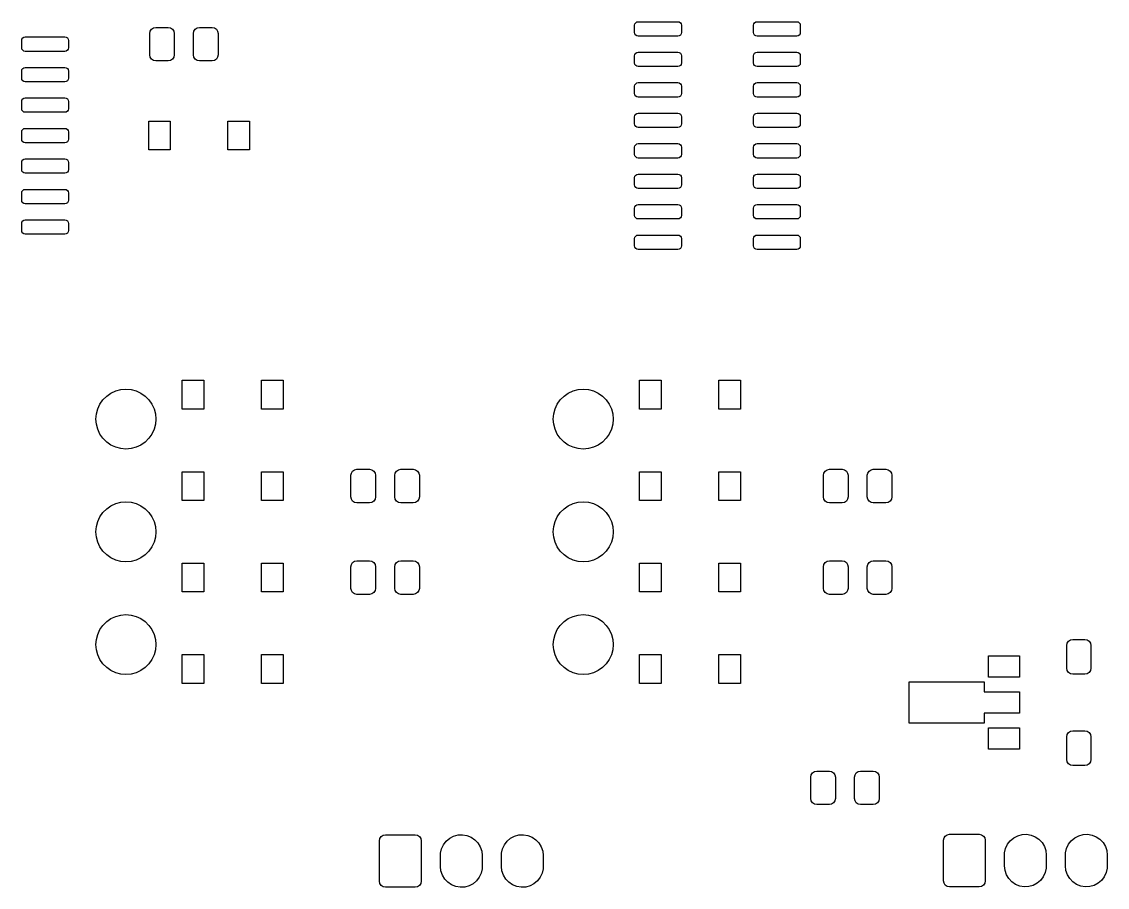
# Model space of a CAD drawing. Extents: x 57 to 241, y -129 to -56.
# Drawn here: x 103.61 to 148.82, y -129.11 to -93.05 of the extents above; entities that cross this region are included whole.
import ezdxf

# ---------------------------------------------------------------- set-up
doc = ezdxf.new("R2010")
doc.units = 0
doc.layers.add('BLACK', color=7, linetype='CONTINUOUS')

msp = doc.modelspace()

# ---------------------------------------------------------------- linework, layer by layer
at = {"layer": 'BLACK', "linetype": 'CONTINUOUS'}
for p, q in [((129.138, -93.195), (129.149, -93.1376)), ((129.149, -93.1376), (129.182, -93.0889)), ((129.182, -93.0889), (129.231, -93.0564)), ((129.231, -93.0564), (129.288, -93.045)), ((129.288, -93.045), (130.938, -93.045)), ((130.938, -93.045), (130.995, -93.0564)), ((130.995, -93.0564), (131.044, -93.0889)), ((131.044, -93.0889), (131.077, -93.1376)), ((131.077, -93.1376), (131.088, -93.195)), ((134.088, -93.195), (134.099, -93.1376)), ((134.099, -93.1376), (134.132, -93.0889)), ((134.132, -93.0889), (134.181, -93.0564)), ((134.181, -93.0564), (134.238, -93.045)), ((134.238, -93.045), (135.888, -93.045)), ((135.888, -93.045), (135.945, -93.0564)), ((135.945, -93.0564), (135.994, -93.0889)), ((135.994, -93.0889), (136.027, -93.1376)), ((136.027, -93.1376), (136.038, -93.195)), ((108.938, -93.53), (108.957, -93.4343)), ((108.938, -94.43), (108.938, -93.53)), ((108.957, -93.4343), (109.011, -93.3532)), ((109.011, -93.3532), (109.092, -93.299)), ((109.092, -93.299), (109.188, -93.28)), ((109.188, -93.28), (109.713, -93.28)), ((109.713, -93.28), (109.809, -93.299)), ((109.809, -93.299), (109.89, -93.3532)), ((109.89, -93.3532), (109.944, -93.4343)), ((109.944, -93.4343), (109.963, -93.53)), ((109.963, -93.53), (109.963, -94.43)), ((110.763, -93.53), (110.782, -93.4343)), ((110.763, -94.43), (110.763, -93.53)), ((110.782, -93.4343), (110.836, -93.3532)), ((110.836, -93.3532), (110.917, -93.299)), ((110.917, -93.299), (111.013, -93.28)), ((111.013, -93.28), (111.538, -93.28)), ((111.538, -93.28), (111.634, -93.299)), ((111.634, -93.299), (111.715, -93.3532)), ((111.715, -93.3532), (111.769, -93.4343)), ((111.769, -93.4343), (111.788, -93.53)), ((111.788, -93.53), (111.788, -94.43)), ((129.138, -93.495), (129.138, -93.195)), ((129.149, -93.5524), (129.138, -93.495)), ((129.182, -93.6011), (129.149, -93.5524)), ((131.077, -93.5524), (131.044, -93.6011)), ((131.088, -93.495), (131.077, -93.5524)), ((131.088, -93.195), (131.088, -93.495)), ((134.088, -93.495), (134.088, -93.195)), ((134.099, -93.5524), (134.088, -93.495)), ((134.132, -93.6011), (134.099, -93.5524)), ((136.027, -93.5524), (135.994, -93.6011)), ((136.038, -93.495), (136.027, -93.5524)), ((136.038, -93.195), (136.038, -93.495)), ((103.608, -93.83), (103.619, -93.7726)), ((103.608, -94.13), (103.608, -93.83)), ((103.619, -93.7726), (103.652, -93.7239)), ((103.652, -93.7239), (103.701, -93.6914)), ((103.701, -93.6914), (103.758, -93.68)), ((103.758, -93.68), (105.408, -93.68)), ((105.408, -93.68), (105.465, -93.6914)), ((105.465, -93.6914), (105.514, -93.7239)), ((105.514, -93.7239), (105.547, -93.7726)), ((105.547, -93.7726), (105.558, -93.83)), ((105.558, -93.83), (105.558, -94.13)), ((129.231, -93.6336), (129.182, -93.6011)), ((129.288, -93.645), (129.231, -93.6336)), ((130.938, -93.645), (129.288, -93.645)), ((130.995, -93.6336), (130.938, -93.645)), ((131.044, -93.6011), (130.995, -93.6336)), ((134.181, -93.6336), (134.132, -93.6011)), ((134.238, -93.645), (134.181, -93.6336)), ((135.888, -93.645), (134.238, -93.645)), ((135.945, -93.6336), (135.888, -93.645)), ((135.994, -93.6011), (135.945, -93.6336)), ((103.619, -94.1874), (103.608, -94.13)), ((103.652, -94.2361), (103.619, -94.1874)), ((103.701, -94.2686), (103.652, -94.2361)), ((103.758, -94.28), (103.701, -94.2686)), ((105.408, -94.28), (103.758, -94.28)), ((105.465, -94.2686), (105.408, -94.28)), ((105.514, -94.2361), (105.465, -94.2686)), ((105.547, -94.1874), (105.514, -94.2361)), ((105.558, -94.13), (105.547, -94.1874)), ((108.957, -94.5257), (108.938, -94.43)), ((109.963, -94.43), (109.944, -94.5257)), ((110.782, -94.5257), (110.763, -94.43)), ((111.788, -94.43), (111.769, -94.5257)), ((129.138, -94.465), (129.149, -94.4076)), ((129.138, -94.765), (129.138, -94.465)), ((129.149, -94.4076), (129.182, -94.3589)), ((129.182, -94.3589), (129.231, -94.3264)), ((129.231, -94.3264), (129.288, -94.315)), ((129.288, -94.315), (130.938, -94.315)), ((130.938, -94.315), (130.995, -94.3264)), ((130.995, -94.3264), (131.044, -94.3589)), ((131.044, -94.3589), (131.077, -94.4076)), ((131.077, -94.4076), (131.088, -94.465)), ((131.088, -94.465), (131.088, -94.765)), ((134.088, -94.465), (134.099, -94.4076)), ((134.088, -94.765), (134.088, -94.465)), ((134.099, -94.4076), (134.132, -94.3589)), ((134.132, -94.3589), (134.181, -94.3264)), ((134.181, -94.3264), (134.238, -94.315)), ((134.238, -94.315), (135.888, -94.315)), ((135.888, -94.315), (135.945, -94.3264)), ((135.945, -94.3264), (135.994, -94.3589)), ((135.994, -94.3589), (136.027, -94.4076)), ((136.027, -94.4076), (136.038, -94.465)), ((136.038, -94.465), (136.038, -94.765)), ((103.701, -94.9614), (103.758, -94.95)), ((103.758, -94.95), (105.408, -94.95)), ((105.408, -94.95), (105.465, -94.9614)), ((109.011, -94.6068), (108.957, -94.5257)), ((109.092, -94.661), (109.011, -94.6068)), ((109.188, -94.68), (109.092, -94.661)), ((109.713, -94.68), (109.188, -94.68)), ((109.809, -94.661), (109.713, -94.68)), ((109.89, -94.6068), (109.809, -94.661)), ((109.944, -94.5257), (109.89, -94.6068)), ((110.836, -94.6068), (110.782, -94.5257)), ((110.917, -94.661), (110.836, -94.6068)), ((111.013, -94.68), (110.917, -94.661)), ((111.538, -94.68), (111.013, -94.68)), ((111.634, -94.661), (111.538, -94.68)), ((111.715, -94.6068), (111.634, -94.661)), ((111.769, -94.5257), (111.715, -94.6068)), ((129.149, -94.8224), (129.138, -94.765)), ((129.182, -94.8711), (129.149, -94.8224)), ((129.231, -94.9036), (129.182, -94.8711)), ((129.288, -94.915), (129.231, -94.9036)), ((130.938, -94.915), (129.288, -94.915)), ((130.995, -94.9036), (130.938, -94.915)), ((131.044, -94.8711), (130.995, -94.9036)), ((131.077, -94.8224), (131.044, -94.8711)), ((131.088, -94.765), (131.077, -94.8224)), ((134.099, -94.8224), (134.088, -94.765)), ((134.132, -94.8711), (134.099, -94.8224)), ((134.181, -94.9036), (134.132, -94.8711)), ((134.238, -94.915), (134.181, -94.9036)), ((135.888, -94.915), (134.238, -94.915)), ((135.945, -94.9036), (135.888, -94.915)), ((135.994, -94.8711), (135.945, -94.9036)), ((136.027, -94.8224), (135.994, -94.8711)), ((136.038, -94.765), (136.027, -94.8224)), ((103.608, -95.1), (103.619, -95.0426)), ((103.608, -95.4), (103.608, -95.1)), ((103.619, -95.4574), (103.608, -95.4)), ((103.619, -95.0426), (103.652, -94.9939)), ((103.652, -94.9939), (103.701, -94.9614)), ((105.465, -94.9614), (105.514, -94.9939)), ((105.514, -94.9939), (105.547, -95.0426)), ((105.547, -95.0426), (105.558, -95.1)), ((105.558, -95.4), (105.547, -95.4574)), ((105.558, -95.1), (105.558, -95.4)), ((103.652, -95.5061), (103.619, -95.4574)), ((103.701, -95.5386), (103.652, -95.5061)), ((103.758, -95.55), (103.701, -95.5386)), ((105.408, -95.55), (103.758, -95.55)), ((105.465, -95.5386), (105.408, -95.55)), ((105.514, -95.5061), (105.465, -95.5386)), ((105.547, -95.4574), (105.514, -95.5061)), ((129.138, -95.735), (129.149, -95.6776)), ((129.138, -96.035), (129.138, -95.735)), ((129.149, -95.6776), (129.182, -95.6289)), ((129.182, -95.6289), (129.231, -95.5964)), ((129.231, -95.5964), (129.288, -95.585)), ((129.288, -95.585), (130.938, -95.585)), ((130.938, -95.585), (130.995, -95.5964)), ((130.995, -95.5964), (131.044, -95.6289)), ((131.044, -95.6289), (131.077, -95.6776)), ((131.077, -95.6776), (131.088, -95.735)), ((131.088, -95.735), (131.088, -96.035)), ((134.088, -95.735), (134.099, -95.6776)), ((134.088, -96.035), (134.088, -95.735)), ((134.099, -95.6776), (134.132, -95.6289)), ((134.132, -95.6289), (134.181, -95.5964)), ((134.181, -95.5964), (134.238, -95.585)), ((134.238, -95.585), (135.888, -95.585)), ((135.888, -95.585), (135.945, -95.5964)), ((135.945, -95.5964), (135.994, -95.6289)), ((135.994, -95.6289), (136.027, -95.6776)), ((136.027, -95.6776), (136.038, -95.735)), ((136.038, -95.735), (136.038, -96.035)), ((103.619, -96.3126), (103.652, -96.2639)), ((103.652, -96.2639), (103.701, -96.2314)), ((103.701, -96.2314), (103.758, -96.22)), ((103.758, -96.22), (105.408, -96.22)), ((105.408, -96.22), (105.465, -96.2314)), ((105.465, -96.2314), (105.514, -96.2639)), ((105.514, -96.2639), (105.547, -96.3126)), ((129.149, -96.0924), (129.138, -96.035)), ((129.182, -96.1411), (129.149, -96.0924)), ((129.231, -96.1736), (129.182, -96.1411)), ((129.288, -96.185), (129.231, -96.1736)), ((130.938, -96.185), (129.288, -96.185)), ((130.995, -96.1736), (130.938, -96.185)), ((131.044, -96.1411), (130.995, -96.1736)), ((131.077, -96.0924), (131.044, -96.1411)), ((131.088, -96.035), (131.077, -96.0924)), ((134.099, -96.0924), (134.088, -96.035)), ((134.132, -96.1411), (134.099, -96.0924)), ((134.181, -96.1736), (134.132, -96.1411)), ((134.238, -96.185), (134.181, -96.1736)), ((135.888, -96.185), (134.238, -96.185)), ((135.945, -96.1736), (135.888, -96.185)), ((135.994, -96.1411), (135.945, -96.1736)), ((136.027, -96.0924), (135.994, -96.1411)), ((136.038, -96.035), (136.027, -96.0924)), ((103.608, -96.37), (103.619, -96.3126)), ((103.608, -96.67), (103.608, -96.37)), ((103.619, -96.7274), (103.608, -96.67)), ((103.652, -96.7761), (103.619, -96.7274)), ((105.547, -96.7274), (105.514, -96.7761)), ((105.547, -96.3126), (105.558, -96.37)), ((105.558, -96.67), (105.547, -96.7274)), ((105.558, -96.37), (105.558, -96.67)), ((103.701, -96.8086), (103.652, -96.7761)), ((103.758, -96.82), (103.701, -96.8086)), ((105.408, -96.82), (103.758, -96.82)), ((105.465, -96.8086), (105.408, -96.82)), ((105.514, -96.7761), (105.465, -96.8086)), ((108.898, -98.39), (108.898, -97.19)), ((108.898, -97.19), (109.798, -97.19)), ((109.798, -97.19), (109.798, -98.39)), ((112.198, -98.39), (112.198, -97.19)), ((112.198, -97.19), (113.098, -97.19)), ((113.098, -97.19), (113.098, -98.39)), ((129.138, -97.005), (129.149, -96.9476)), ((129.138, -97.305), (129.138, -97.005)), ((129.149, -96.9476), (129.182, -96.8989)), ((129.182, -96.8989), (129.231, -96.8664)), ((129.231, -96.8664), (129.288, -96.855)), ((129.288, -96.855), (130.938, -96.855)), ((130.938, -96.855), (130.995, -96.8664)), ((130.995, -96.8664), (131.044, -96.8989)), ((131.044, -96.8989), (131.077, -96.9476)), ((131.077, -96.9476), (131.088, -97.005)), ((131.088, -97.005), (131.088, -97.305)), ((134.088, -97.005), (134.099, -96.9476)), ((134.088, -97.305), (134.088, -97.005)), ((134.099, -96.9476), (134.132, -96.8989)), ((134.132, -96.8989), (134.181, -96.8664)), ((134.181, -96.8664), (134.238, -96.855)), ((134.238, -96.855), (135.888, -96.855)), ((135.888, -96.855), (135.945, -96.8664)), ((135.945, -96.8664), (135.994, -96.8989)), ((135.994, -96.8989), (136.027, -96.9476)), ((136.027, -96.9476), (136.038, -97.005)), ((136.038, -97.005), (136.038, -97.305)), ((103.608, -97.64), (103.619, -97.5826)), ((103.608, -97.94), (103.608, -97.64)), ((103.619, -97.5826), (103.652, -97.5339)), ((103.652, -97.5339), (103.701, -97.5014)), ((103.701, -97.5014), (103.758, -97.49)), ((103.758, -97.49), (105.408, -97.49)), ((105.408, -97.49), (105.465, -97.5014)), ((105.465, -97.5014), (105.514, -97.5339)), ((105.514, -97.5339), (105.547, -97.5826)), ((105.547, -97.5826), (105.558, -97.64)), ((105.558, -97.64), (105.558, -97.94)), ((129.149, -97.3624), (129.138, -97.305)), ((129.182, -97.4111), (129.149, -97.3624)), ((129.231, -97.4436), (129.182, -97.4111)), ((129.288, -97.455), (129.231, -97.4436)), ((130.938, -97.455), (129.288, -97.455)), ((130.995, -97.4436), (130.938, -97.455)), ((131.044, -97.4111), (130.995, -97.4436)), ((131.077, -97.3624), (131.044, -97.4111)), ((131.088, -97.305), (131.077, -97.3624)), ((134.099, -97.3624), (134.088, -97.305)), ((134.132, -97.4111), (134.099, -97.3624)), ((134.181, -97.4436), (134.132, -97.4111)), ((134.238, -97.455), (134.181, -97.4436)), ((135.888, -97.455), (134.238, -97.455)), ((135.945, -97.4436), (135.888, -97.455)), ((135.994, -97.4111), (135.945, -97.4436)), ((136.027, -97.3624), (135.994, -97.4111)), ((136.038, -97.305), (136.027, -97.3624)), ((103.619, -97.9974), (103.608, -97.94)), ((103.652, -98.0461), (103.619, -97.9974)), ((103.701, -98.0786), (103.652, -98.0461)), ((103.758, -98.09), (103.701, -98.0786)), ((105.408, -98.09), (103.758, -98.09)), ((105.465, -98.0786), (105.408, -98.09)), ((105.514, -98.0461), (105.465, -98.0786)), ((105.547, -97.9974), (105.514, -98.0461)), ((105.558, -97.94), (105.547, -97.9974)), ((109.798, -98.39), (108.898, -98.39)), ((113.098, -98.39), (112.198, -98.39)), ((129.138, -98.275), (129.149, -98.2176)), ((129.138, -98.575), (129.138, -98.275)), ((129.149, -98.2176), (129.182, -98.1689)), ((129.182, -98.1689), (129.231, -98.1364)), ((129.231, -98.1364), (129.288, -98.125)), ((129.288, -98.125), (130.938, -98.125)), ((130.938, -98.125), (130.995, -98.1364)), ((130.995, -98.1364), (131.044, -98.1689)), ((131.044, -98.1689), (131.077, -98.2176)), ((131.077, -98.2176), (131.088, -98.275)), ((131.088, -98.275), (131.088, -98.575)), ((134.088, -98.275), (134.099, -98.2176)), ((134.088, -98.575), (134.088, -98.275)), ((134.099, -98.2176), (134.132, -98.1689)), ((134.132, -98.1689), (134.181, -98.1364)), ((134.181, -98.1364), (134.238, -98.125)), ((134.238, -98.125), (135.888, -98.125)), ((135.888, -98.125), (135.945, -98.1364)), ((135.945, -98.1364), (135.994, -98.1689)), ((135.994, -98.1689), (136.027, -98.2176)), ((136.027, -98.2176), (136.038, -98.275)), ((136.038, -98.275), (136.038, -98.575)), ((103.608, -98.91), (103.619, -98.8526)), ((103.608, -99.21), (103.608, -98.91)), ((103.619, -98.8526), (103.652, -98.8039)), ((103.652, -98.8039), (103.701, -98.7714)), ((103.701, -98.7714), (103.758, -98.76)), ((103.758, -98.76), (105.408, -98.76)), ((105.408, -98.76), (105.465, -98.7714)), ((105.465, -98.7714), (105.514, -98.8039)), ((105.514, -98.8039), (105.547, -98.8526)), ((105.547, -98.8526), (105.558, -98.91)), ((105.558, -98.91), (105.558, -99.21)), ((129.149, -98.6324), (129.138, -98.575)), ((129.182, -98.6811), (129.149, -98.6324)), ((129.231, -98.7136), (129.182, -98.6811)), ((129.288, -98.725), (129.231, -98.7136)), ((130.938, -98.725), (129.288, -98.725)), ((130.995, -98.7136), (130.938, -98.725)), ((131.044, -98.6811), (130.995, -98.7136)), ((131.077, -98.6324), (131.044, -98.6811)), ((131.088, -98.575), (131.077, -98.6324)), ((134.099, -98.6324), (134.088, -98.575)), ((134.132, -98.6811), (134.099, -98.6324)), ((134.181, -98.7136), (134.132, -98.6811)), ((134.238, -98.725), (134.181, -98.7136)), ((135.888, -98.725), (134.238, -98.725)), ((135.945, -98.7136), (135.888, -98.725)), ((135.994, -98.6811), (135.945, -98.7136)), ((136.027, -98.6324), (135.994, -98.6811)), ((136.038, -98.575), (136.027, -98.6324)), ((103.619, -99.2674), (103.608, -99.21)), ((103.652, -99.3161), (103.619, -99.2674)), ((103.701, -99.3486), (103.652, -99.3161)), ((103.758, -99.36), (103.701, -99.3486)), ((105.408, -99.36), (103.758, -99.36)), ((105.465, -99.3486), (105.408, -99.36)), ((105.514, -99.3161), (105.465, -99.3486)), ((105.547, -99.2674), (105.514, -99.3161)), ((105.558, -99.21), (105.547, -99.2674)), ((129.149, -99.4876), (129.182, -99.4389)), ((129.182, -99.4389), (129.231, -99.4064)), ((129.231, -99.4064), (129.288, -99.395)), ((129.288, -99.395), (130.938, -99.395)), ((130.938, -99.395), (130.995, -99.4064)), ((130.995, -99.4064), (131.044, -99.4389)), ((131.044, -99.4389), (131.077, -99.4876)), ((134.099, -99.4876), (134.132, -99.4389)), ((134.132, -99.4389), (134.181, -99.4064)), ((134.181, -99.4064), (134.238, -99.395)), ((134.238, -99.395), (135.888, -99.395)), ((135.888, -99.395), (135.945, -99.4064)), ((135.945, -99.4064), (135.994, -99.4389)), ((135.994, -99.4389), (136.027, -99.4876)), ((129.138, -99.545), (129.149, -99.4876)), ((129.138, -99.845), (129.138, -99.545)), ((129.149, -99.9024), (129.138, -99.845)), ((129.182, -99.9511), (129.149, -99.9024)), ((131.077, -99.9024), (131.044, -99.9511)), ((131.077, -99.4876), (131.088, -99.545)), ((131.088, -99.845), (131.077, -99.9024)), ((131.088, -99.545), (131.088, -99.845)), ((134.088, -99.545), (134.099, -99.4876)), ((134.088, -99.845), (134.088, -99.545)), ((134.099, -99.9024), (134.088, -99.845)), ((134.132, -99.9511), (134.099, -99.9024)), ((136.027, -99.9024), (135.994, -99.9511)), ((136.027, -99.4876), (136.038, -99.545)), ((136.038, -99.845), (136.027, -99.9024)), ((136.038, -99.545), (136.038, -99.845)), ((103.608, -100.18), (103.619, -100.123)), ((103.608, -100.48), (103.608, -100.18)), ((103.619, -100.123), (103.652, -100.074)), ((103.652, -100.074), (103.701, -100.041)), ((103.701, -100.041), (103.758, -100.03)), ((103.758, -100.03), (105.408, -100.03)), ((105.408, -100.03), (105.465, -100.041)), ((105.465, -100.041), (105.514, -100.074)), ((105.514, -100.074), (105.547, -100.123)), ((105.547, -100.123), (105.558, -100.18)), ((105.558, -100.18), (105.558, -100.48)), ((129.231, -99.9836), (129.182, -99.9511)), ((129.288, -99.995), (129.231, -99.9836)), ((130.938, -99.995), (129.288, -99.995)), ((130.995, -99.9836), (130.938, -99.995)), ((131.044, -99.9511), (130.995, -99.9836)), ((134.181, -99.9836), (134.132, -99.9511)), ((134.238, -99.995), (134.181, -99.9836)), ((135.888, -99.995), (134.238, -99.995)), ((135.945, -99.9836), (135.888, -99.995)), ((135.994, -99.9511), (135.945, -99.9836)), ((103.619, -100.537), (103.608, -100.48)), ((103.652, -100.586), (103.619, -100.537)), ((103.701, -100.619), (103.652, -100.586)), ((103.758, -100.63), (103.701, -100.619)), ((105.408, -100.63), (103.758, -100.63)), ((105.465, -100.619), (105.408, -100.63)), ((105.514, -100.586), (105.465, -100.619)), ((105.547, -100.537), (105.514, -100.586)), ((105.558, -100.48), (105.547, -100.537)), ((129.138, -100.815), (129.149, -100.758)), ((129.138, -101.115), (129.138, -100.815)), ((129.149, -100.758), (129.182, -100.709)), ((129.182, -100.709), (129.231, -100.676)), ((129.231, -100.676), (129.288, -100.665)), ((129.288, -100.665), (130.938, -100.665)), ((130.938, -100.665), (130.995, -100.676)), ((130.995, -100.676), (131.044, -100.709)), ((131.044, -100.709), (131.077, -100.758)), ((131.077, -100.758), (131.088, -100.815)), ((131.088, -100.815), (131.088, -101.115)), ((134.088, -100.815), (134.099, -100.758)), ((134.088, -101.115), (134.088, -100.815)), ((134.099, -100.758), (134.132, -100.709)), ((134.132, -100.709), (134.181, -100.676)), ((134.181, -100.676), (134.238, -100.665)), ((134.238, -100.665), (135.888, -100.665)), ((135.888, -100.665), (135.945, -100.676)), ((135.945, -100.676), (135.994, -100.709)), ((135.994, -100.709), (136.027, -100.758)), ((136.027, -100.758), (136.038, -100.815)), ((136.038, -100.815), (136.038, -101.115)), ((129.149, -101.172), (129.138, -101.115)), ((129.182, -101.221), (129.149, -101.172)), ((129.231, -101.254), (129.182, -101.221)), ((129.288, -101.265), (129.231, -101.254)), ((130.938, -101.265), (129.288, -101.265)), ((130.995, -101.254), (130.938, -101.265)), ((131.044, -101.221), (130.995, -101.254)), ((131.077, -101.172), (131.044, -101.221)), ((131.088, -101.115), (131.077, -101.172)), ((134.099, -101.172), (134.088, -101.115)), ((134.132, -101.221), (134.099, -101.172)), ((134.181, -101.254), (134.132, -101.221)), ((134.238, -101.265), (134.181, -101.254)), ((135.888, -101.265), (134.238, -101.265)), ((135.945, -101.254), (135.888, -101.265)), ((135.994, -101.221), (135.945, -101.254)), ((136.027, -101.172), (135.994, -101.221)), ((136.038, -101.115), (136.027, -101.172)), ((103.608, -101.45), (103.619, -101.393)), ((103.608, -101.75), (103.608, -101.45)), ((103.619, -101.393), (103.652, -101.344)), ((103.652, -101.344), (103.701, -101.311)), ((103.701, -101.311), (103.758, -101.3)), ((103.758, -101.3), (105.408, -101.3)), ((105.408, -101.3), (105.465, -101.311)), ((105.465, -101.311), (105.514, -101.344)), ((105.514, -101.344), (105.547, -101.393)), ((105.547, -101.393), (105.558, -101.45)), ((105.558, -101.45), (105.558, -101.75)), ((103.619, -101.807), (103.608, -101.75)), ((103.652, -101.856), (103.619, -101.807)), ((103.701, -101.889), (103.652, -101.856)), ((103.758, -101.9), (103.701, -101.889)), ((105.408, -101.9), (103.758, -101.9)), ((105.465, -101.889), (105.408, -101.9)), ((105.514, -101.856), (105.465, -101.889)), ((105.547, -101.807), (105.514, -101.856)), ((105.558, -101.75), (105.547, -101.807)), ((129.138, -102.085), (129.149, -102.028)), ((129.138, -102.385), (129.138, -102.085)), ((129.149, -102.028), (129.182, -101.979)), ((129.182, -101.979), (129.231, -101.946)), ((129.231, -101.946), (129.288, -101.935)), ((129.288, -101.935), (130.938, -101.935)), ((130.938, -101.935), (130.995, -101.946)), ((130.995, -101.946), (131.044, -101.979)), ((131.044, -101.979), (131.077, -102.028)), ((131.077, -102.028), (131.088, -102.085)), ((131.088, -102.085), (131.088, -102.385)), ((134.088, -102.085), (134.099, -102.028)), ((134.088, -102.385), (134.088, -102.085)), ((134.099, -102.028), (134.132, -101.979)), ((134.132, -101.979), (134.181, -101.946)), ((134.181, -101.946), (134.238, -101.935)), ((134.238, -101.935), (135.888, -101.935)), ((135.888, -101.935), (135.945, -101.946)), ((135.945, -101.946), (135.994, -101.979)), ((135.994, -101.979), (136.027, -102.028)), ((136.027, -102.028), (136.038, -102.085)), ((136.038, -102.085), (136.038, -102.385)), ((129.149, -102.442), (129.138, -102.385)), ((129.182, -102.491), (129.149, -102.442)), ((129.231, -102.524), (129.182, -102.491)), ((129.288, -102.535), (129.231, -102.524)), ((130.938, -102.535), (129.288, -102.535)), ((130.995, -102.524), (130.938, -102.535)), ((131.044, -102.491), (130.995, -102.524)), ((131.077, -102.442), (131.044, -102.491)), ((131.088, -102.385), (131.077, -102.442)), ((134.099, -102.442), (134.088, -102.385)), ((134.132, -102.491), (134.099, -102.442)), ((134.181, -102.524), (134.132, -102.491)), ((134.238, -102.535), (134.181, -102.524)), ((135.888, -102.535), (134.238, -102.535)), ((135.945, -102.524), (135.888, -102.535)), ((135.994, -102.491), (135.945, -102.524)), ((136.027, -102.442), (135.994, -102.491)), ((136.038, -102.385), (136.027, -102.442)), ((110.295, -109.185), (110.295, -107.985)), ((110.295, -107.985), (111.195, -107.985)), ((111.195, -107.985), (111.195, -109.185)), ((113.595, -109.185), (113.595, -107.985)), ((113.595, -107.985), (114.495, -107.985)), ((114.495, -107.985), (114.495, -109.185)), ((129.345, -109.185), (129.345, -107.985)), ((129.345, -107.985), (130.245, -107.985)), ((130.245, -107.985), (130.245, -109.185)), ((132.645, -109.185), (132.645, -107.985)), ((132.645, -107.985), (133.545, -107.985)), ((133.545, -107.985), (133.545, -109.185)), ((107.147, -108.642), (107.325, -108.517)), ((107.325, -108.517), (107.522, -108.425)), ((107.522, -108.425), (107.733, -108.369)), ((107.733, -108.369), (107.95, -108.35)), ((107.95, -108.35), (108.167, -108.369)), ((108.167, -108.369), (108.378, -108.425)), ((108.378, -108.425), (108.575, -108.517)), ((108.575, -108.517), (108.753, -108.642)), ((126.197, -108.642), (126.375, -108.517)), ((126.375, -108.517), (126.572, -108.425)), ((126.572, -108.425), (126.783, -108.369)), ((126.783, -108.369), (127, -108.35)), ((127, -108.35), (127.217, -108.369)), ((127.217, -108.369), (127.428, -108.425)), ((127.428, -108.425), (127.625, -108.517)), ((127.625, -108.517), (127.803, -108.642)), ((106.867, -108.975), (106.992, -108.797)), ((106.992, -108.797), (107.147, -108.642)), ((108.753, -108.642), (108.908, -108.797)), ((108.908, -108.797), (109.033, -108.975)), ((125.917, -108.975), (126.042, -108.797)), ((126.042, -108.797), (126.197, -108.642)), ((127.803, -108.642), (127.958, -108.797)), ((127.958, -108.797), (128.083, -108.975)), ((106.7, -109.6), (106.719, -109.383)), ((106.719, -109.383), (106.775, -109.172)), ((106.775, -109.172), (106.867, -108.975)), ((109.033, -108.975), (109.125, -109.172)), ((109.125, -109.172), (109.181, -109.383)), ((109.181, -109.383), (109.2, -109.6)), ((111.195, -109.185), (110.295, -109.185)), ((114.495, -109.185), (113.595, -109.185)), ((125.75, -109.6), (125.769, -109.383)), ((125.769, -109.383), (125.825, -109.172)), ((125.825, -109.172), (125.917, -108.975)), ((128.083, -108.975), (128.175, -109.172)), ((128.175, -109.172), (128.231, -109.383)), ((128.231, -109.383), (128.25, -109.6)), ((130.245, -109.185), (129.345, -109.185)), ((133.545, -109.185), (132.645, -109.185)), ((106.719, -109.817), (106.7, -109.6)), ((106.775, -110.028), (106.719, -109.817)), ((109.181, -109.817), (109.125, -110.028)), ((109.2, -109.6), (109.181, -109.817)), ((125.769, -109.817), (125.75, -109.6)), ((125.825, -110.028), (125.769, -109.817)), ((128.231, -109.817), (128.175, -110.028)), ((128.25, -109.6), (128.231, -109.817)), ((106.867, -110.225), (106.775, -110.028)), ((106.992, -110.403), (106.867, -110.225)), ((109.033, -110.225), (108.908, -110.403)), ((109.125, -110.028), (109.033, -110.225)), ((125.917, -110.225), (125.825, -110.028)), ((126.042, -110.403), (125.917, -110.225)), ((128.083, -110.225), (127.958, -110.403)), ((128.175, -110.028), (128.083, -110.225)), ((107.147, -110.558), (106.992, -110.403)), ((107.325, -110.683), (107.147, -110.558)), ((107.522, -110.775), (107.325, -110.683)), ((107.733, -110.831), (107.522, -110.775)), ((108.378, -110.775), (108.167, -110.831)), ((108.575, -110.683), (108.378, -110.775)), ((108.753, -110.558), (108.575, -110.683)), ((108.908, -110.403), (108.753, -110.558)), ((126.197, -110.558), (126.042, -110.403)), ((126.375, -110.683), (126.197, -110.558)), ((126.572, -110.775), (126.375, -110.683)), ((126.783, -110.831), (126.572, -110.775)), ((127.428, -110.775), (127.217, -110.831)), ((127.625, -110.683), (127.428, -110.775)), ((127.803, -110.558), (127.625, -110.683)), ((127.958, -110.403), (127.803, -110.558)), ((107.95, -110.85), (107.733, -110.831)), ((108.167, -110.831), (107.95, -110.85)), ((127, -110.85), (126.783, -110.831)), ((127.217, -110.831), (127, -110.85)), ((110.295, -112.995), (110.295, -111.795)), ((110.295, -111.795), (111.195, -111.795)), ((111.195, -111.795), (111.195, -112.995)), ((113.595, -112.995), (113.595, -111.795)), ((113.595, -111.795), (114.495, -111.795)), ((114.495, -111.795), (114.495, -112.995)), ((117.32, -111.945), (117.339, -111.849)), ((117.32, -112.845), (117.32, -111.945)), ((117.339, -111.849), (117.393, -111.768)), ((117.393, -111.768), (117.474, -111.714)), ((117.474, -111.714), (117.57, -111.695)), ((117.57, -111.695), (118.095, -111.695)), ((118.095, -111.695), (118.191, -111.714)), ((118.191, -111.714), (118.272, -111.768)), ((118.272, -111.768), (118.326, -111.849)), ((118.326, -111.849), (118.345, -111.945)), ((118.345, -111.945), (118.345, -112.845)), ((119.145, -111.945), (119.164, -111.849)), ((119.145, -112.845), (119.145, -111.945)), ((119.164, -111.849), (119.218, -111.768)), ((119.218, -111.768), (119.299, -111.714)), ((119.299, -111.714), (119.395, -111.695)), ((119.395, -111.695), (119.92, -111.695)), ((119.92, -111.695), (120.016, -111.714)), ((120.016, -111.714), (120.097, -111.768)), ((120.097, -111.768), (120.151, -111.849)), ((120.151, -111.849), (120.17, -111.945)), ((120.17, -111.945), (120.17, -112.845)), ((129.345, -112.995), (129.345, -111.795)), ((129.345, -111.795), (130.245, -111.795)), ((130.245, -111.795), (130.245, -112.995)), ((132.645, -112.995), (132.645, -111.795)), ((132.645, -111.795), (133.545, -111.795)), ((133.545, -111.795), (133.545, -112.995)), ((137.005, -111.945), (137.024, -111.849)), ((137.005, -112.845), (137.005, -111.945)), ((137.024, -111.849), (137.078, -111.768)), ((137.078, -111.768), (137.159, -111.714)), ((137.159, -111.714), (137.255, -111.695)), ((137.255, -111.695), (137.78, -111.695)), ((137.78, -111.695), (137.876, -111.714)), ((137.876, -111.714), (137.957, -111.768)), ((137.957, -111.768), (138.011, -111.849)), ((138.011, -111.849), (138.03, -111.945)), ((138.03, -111.945), (138.03, -112.845)), ((138.83, -111.945), (138.849, -111.849)), ((138.83, -112.845), (138.83, -111.945)), ((138.849, -111.849), (138.903, -111.768)), ((138.903, -111.768), (138.984, -111.714)), ((138.984, -111.714), (139.08, -111.695)), ((139.08, -111.695), (139.605, -111.695)), ((139.605, -111.695), (139.701, -111.714)), ((139.701, -111.714), (139.782, -111.768)), ((139.782, -111.768), (139.836, -111.849)), ((139.836, -111.849), (139.855, -111.945)), ((139.855, -111.945), (139.855, -112.845)), ((111.195, -112.995), (110.295, -112.995)), ((114.495, -112.995), (113.595, -112.995)), ((117.339, -112.941), (117.32, -112.845)), ((117.393, -113.022), (117.339, -112.941)), ((117.474, -113.076), (117.393, -113.022)), ((118.272, -113.022), (118.191, -113.076)), ((118.326, -112.941), (118.272, -113.022)), ((118.345, -112.845), (118.326, -112.941)), ((119.164, -112.941), (119.145, -112.845)), ((119.218, -113.022), (119.164, -112.941)), ((119.299, -113.076), (119.218, -113.022)), ((120.097, -113.022), (120.016, -113.076)), ((120.151, -112.941), (120.097, -113.022)), ((120.17, -112.845), (120.151, -112.941)), ((130.245, -112.995), (129.345, -112.995)), ((133.545, -112.995), (132.645, -112.995)), ((137.024, -112.941), (137.005, -112.845)), ((137.078, -113.022), (137.024, -112.941)), ((137.159, -113.076), (137.078, -113.022)), ((137.957, -113.022), (137.876, -113.076)), ((138.011, -112.941), (137.957, -113.022)), ((138.03, -112.845), (138.011, -112.941)), ((138.849, -112.941), (138.83, -112.845)), ((138.903, -113.022), (138.849, -112.941)), ((138.984, -113.076), (138.903, -113.022)), ((139.782, -113.022), (139.701, -113.076)), ((139.836, -112.941), (139.782, -113.022)), ((139.855, -112.845), (139.836, -112.941)), ((106.992, -113.497), (107.147, -113.342)), ((107.147, -113.342), (107.325, -113.217)), ((107.325, -113.217), (107.522, -113.125)), ((107.522, -113.125), (107.733, -113.069)), ((107.733, -113.069), (107.95, -113.05)), ((107.95, -113.05), (108.167, -113.069)), ((108.167, -113.069), (108.378, -113.125)), ((108.378, -113.125), (108.575, -113.217)), ((108.575, -113.217), (108.753, -113.342)), ((108.753, -113.342), (108.908, -113.497)), ((117.57, -113.095), (117.474, -113.076)), ((118.095, -113.095), (117.57, -113.095)), ((118.191, -113.076), (118.095, -113.095)), ((119.395, -113.095), (119.299, -113.076)), ((119.92, -113.095), (119.395, -113.095)), ((120.016, -113.076), (119.92, -113.095)), ((126.042, -113.497), (126.197, -113.342)), ((126.197, -113.342), (126.375, -113.217)), ((126.375, -113.217), (126.572, -113.125)), ((126.572, -113.125), (126.783, -113.069)), ((126.783, -113.069), (127, -113.05)), ((127, -113.05), (127.217, -113.069)), ((127.217, -113.069), (127.428, -113.125)), ((127.428, -113.125), (127.625, -113.217)), ((127.625, -113.217), (127.803, -113.342)), ((127.803, -113.342), (127.958, -113.497)), ((137.255, -113.095), (137.159, -113.076)), ((137.78, -113.095), (137.255, -113.095)), ((137.876, -113.076), (137.78, -113.095)), ((139.08, -113.095), (138.984, -113.076)), ((139.605, -113.095), (139.08, -113.095)), ((139.701, -113.076), (139.605, -113.095)), ((106.719, -114.083), (106.775, -113.872)), ((106.775, -113.872), (106.867, -113.675)), ((106.867, -113.675), (106.992, -113.497)), ((108.908, -113.497), (109.033, -113.675)), ((109.033, -113.675), (109.125, -113.872)), ((109.125, -113.872), (109.181, -114.083)), ((125.769, -114.083), (125.825, -113.872)), ((125.825, -113.872), (125.917, -113.675)), ((125.917, -113.675), (126.042, -113.497)), ((127.958, -113.497), (128.083, -113.675)), ((128.083, -113.675), (128.175, -113.872)), ((128.175, -113.872), (128.231, -114.083)), ((106.7, -114.3), (106.719, -114.083)), ((106.719, -114.517), (106.7, -114.3)), ((109.181, -114.083), (109.2, -114.3)), ((109.2, -114.3), (109.181, -114.517)), ((125.75, -114.3), (125.769, -114.083)), ((125.769, -114.517), (125.75, -114.3)), ((128.231, -114.083), (128.25, -114.3)), ((128.25, -114.3), (128.231, -114.517)), ((106.775, -114.728), (106.719, -114.517)), ((106.867, -114.925), (106.775, -114.728)), ((109.125, -114.728), (109.033, -114.925)), ((109.181, -114.517), (109.125, -114.728)), ((125.825, -114.728), (125.769, -114.517)), ((125.917, -114.925), (125.825, -114.728)), ((128.175, -114.728), (128.083, -114.925)), ((128.231, -114.517), (128.175, -114.728)), ((106.992, -115.103), (106.867, -114.925)), ((107.147, -115.258), (106.992, -115.103)), ((107.325, -115.383), (107.147, -115.258)), ((108.753, -115.258), (108.575, -115.383)), ((108.908, -115.103), (108.753, -115.258)), ((109.033, -114.925), (108.908, -115.103)), ((126.042, -115.103), (125.917, -114.925)), ((126.197, -115.258), (126.042, -115.103)), ((126.375, -115.383), (126.197, -115.258)), ((127.803, -115.258), (127.625, -115.383)), ((127.958, -115.103), (127.803, -115.258)), ((128.083, -114.925), (127.958, -115.103)), ((107.522, -115.475), (107.325, -115.383)), ((107.733, -115.531), (107.522, -115.475)), ((107.95, -115.55), (107.733, -115.531)), ((108.167, -115.531), (107.95, -115.55)), ((108.378, -115.475), (108.167, -115.531)), ((108.575, -115.383), (108.378, -115.475)), ((110.295, -116.805), (110.295, -115.605)), ((110.295, -115.605), (111.195, -115.605)), ((111.195, -115.605), (111.195, -116.805)), ((113.595, -116.805), (113.595, -115.605)), ((113.595, -115.605), (114.495, -115.605)), ((114.495, -115.605), (114.495, -116.805)), ((117.32, -115.755), (117.339, -115.659)), ((117.32, -116.655), (117.32, -115.755)), ((117.339, -115.659), (117.393, -115.578)), ((117.393, -115.578), (117.474, -115.524)), ((117.474, -115.524), (117.57, -115.505)), ((117.57, -115.505), (118.095, -115.505)), ((118.095, -115.505), (118.191, -115.524)), ((118.191, -115.524), (118.272, -115.578)), ((118.272, -115.578), (118.326, -115.659)), ((118.326, -115.659), (118.345, -115.755)), ((118.345, -115.755), (118.345, -116.655)), ((119.145, -115.755), (119.164, -115.659)), ((119.145, -116.655), (119.145, -115.755)), ((119.164, -115.659), (119.218, -115.578)), ((119.218, -115.578), (119.299, -115.524)), ((119.299, -115.524), (119.395, -115.505)), ((119.395, -115.505), (119.92, -115.505)), ((119.92, -115.505), (120.016, -115.524)), ((120.016, -115.524), (120.097, -115.578)), ((120.097, -115.578), (120.151, -115.659)), ((120.151, -115.659), (120.17, -115.755)), ((120.17, -115.755), (120.17, -116.655)), ((126.572, -115.475), (126.375, -115.383)), ((126.783, -115.531), (126.572, -115.475)), ((127, -115.55), (126.783, -115.531)), ((127.217, -115.531), (127, -115.55)), ((127.428, -115.475), (127.217, -115.531)), ((127.625, -115.383), (127.428, -115.475)), ((129.345, -116.805), (129.345, -115.605)), ((129.345, -115.605), (130.245, -115.605)), ((130.245, -115.605), (130.245, -116.805)), ((132.645, -116.805), (132.645, -115.605)), ((132.645, -115.605), (133.545, -115.605)), ((133.545, -115.605), (133.545, -116.805)), ((137.005, -115.755), (137.024, -115.659)), ((137.005, -116.655), (137.005, -115.755)), ((137.024, -115.659), (137.078, -115.578)), ((137.078, -115.578), (137.159, -115.524)), ((137.159, -115.524), (137.255, -115.505)), ((137.255, -115.505), (137.78, -115.505)), ((137.78, -115.505), (137.876, -115.524)), ((137.876, -115.524), (137.957, -115.578)), ((137.957, -115.578), (138.011, -115.659)), ((138.011, -115.659), (138.03, -115.755)), ((138.03, -115.755), (138.03, -116.655)), ((138.83, -115.755), (138.849, -115.659)), ((138.83, -116.655), (138.83, -115.755)), ((138.849, -115.659), (138.903, -115.578)), ((138.903, -115.578), (138.984, -115.524)), ((138.984, -115.524), (139.08, -115.505)), ((139.08, -115.505), (139.605, -115.505)), ((139.605, -115.505), (139.701, -115.524)), ((139.701, -115.524), (139.782, -115.578)), ((139.782, -115.578), (139.836, -115.659)), ((139.836, -115.659), (139.855, -115.755)), ((139.855, -115.755), (139.855, -116.655)), ((117.339, -116.751), (117.32, -116.655)), ((118.345, -116.655), (118.326, -116.751)), ((119.164, -116.751), (119.145, -116.655)), ((120.17, -116.655), (120.151, -116.751)), ((137.024, -116.751), (137.005, -116.655)), ((138.03, -116.655), (138.011, -116.751)), ((138.849, -116.751), (138.83, -116.655)), ((139.855, -116.655), (139.836, -116.751)), ((111.195, -116.805), (110.295, -116.805)), ((114.495, -116.805), (113.595, -116.805)), ((117.393, -116.832), (117.339, -116.751)), ((117.474, -116.886), (117.393, -116.832)), ((117.57, -116.905), (117.474, -116.886)), ((118.095, -116.905), (117.57, -116.905)), ((118.191, -116.886), (118.095, -116.905)), ((118.272, -116.832), (118.191, -116.886)), ((118.326, -116.751), (118.272, -116.832)), ((119.218, -116.832), (119.164, -116.751)), ((119.299, -116.886), (119.218, -116.832)), ((119.395, -116.905), (119.299, -116.886)), ((119.92, -116.905), (119.395, -116.905)), ((120.016, -116.886), (119.92, -116.905)), ((120.097, -116.832), (120.016, -116.886)), ((120.151, -116.751), (120.097, -116.832)), ((130.245, -116.805), (129.345, -116.805)), ((133.545, -116.805), (132.645, -116.805)), ((137.078, -116.832), (137.024, -116.751)), ((137.159, -116.886), (137.078, -116.832)), ((137.255, -116.905), (137.159, -116.886)), ((137.78, -116.905), (137.255, -116.905)), ((137.876, -116.886), (137.78, -116.905)), ((137.957, -116.832), (137.876, -116.886)), ((138.011, -116.751), (137.957, -116.832)), ((138.903, -116.832), (138.849, -116.751)), ((138.984, -116.886), (138.903, -116.832)), ((139.08, -116.905), (138.984, -116.886)), ((139.605, -116.905), (139.08, -116.905)), ((139.701, -116.886), (139.605, -116.905)), ((139.782, -116.832), (139.701, -116.886)), ((139.836, -116.751), (139.782, -116.832)), ((107.147, -118.042), (107.325, -117.917)), ((107.325, -117.917), (107.522, -117.825)), ((107.522, -117.825), (107.733, -117.769)), ((107.733, -117.769), (107.95, -117.75)), ((107.95, -117.75), (108.167, -117.769)), ((108.167, -117.769), (108.378, -117.825)), ((108.378, -117.825), (108.575, -117.917)), ((108.575, -117.917), (108.753, -118.042)), ((126.197, -118.042), (126.375, -117.917)), ((126.375, -117.917), (126.572, -117.825)), ((126.572, -117.825), (126.783, -117.769)), ((126.783, -117.769), (127, -117.75)), ((127, -117.75), (127.217, -117.769)), ((127.217, -117.769), (127.428, -117.825)), ((127.428, -117.825), (127.625, -117.917)), ((127.625, -117.917), (127.803, -118.042)), ((106.775, -118.572), (106.867, -118.375)), ((106.867, -118.375), (106.992, -118.197)), ((106.992, -118.197), (107.147, -118.042)), ((108.753, -118.042), (108.908, -118.197)), ((108.908, -118.197), (109.033, -118.375)), ((109.033, -118.375), (109.125, -118.572)), ((125.825, -118.572), (125.917, -118.375)), ((125.917, -118.375), (126.042, -118.197)), ((126.042, -118.197), (126.197, -118.042)), ((127.803, -118.042), (127.958, -118.197)), ((127.958, -118.197), (128.083, -118.375)), ((128.083, -118.375), (128.175, -118.572)), ((106.7, -119), (106.719, -118.783)), ((106.719, -118.783), (106.775, -118.572)), ((109.125, -118.572), (109.181, -118.783)), ((109.181, -118.783), (109.2, -119)), ((125.75, -119), (125.769, -118.783)), ((125.769, -118.783), (125.825, -118.572)), ((128.175, -118.572), (128.231, -118.783)), ((128.231, -118.783), (128.25, -119)), ((147.159, -118.936), (147.213, -118.855)), ((147.213, -118.855), (147.294, -118.801)), ((147.294, -118.801), (147.39, -118.782)), ((147.39, -118.782), (147.89, -118.782)), ((147.89, -118.782), (147.986, -118.801)), ((147.986, -118.801), (148.067, -118.855)), ((148.067, -118.855), (148.121, -118.936)), ((106.719, -119.217), (106.7, -119)), ((106.775, -119.428), (106.719, -119.217)), ((109.181, -119.217), (109.125, -119.428)), ((109.2, -119), (109.181, -119.217)), ((125.769, -119.217), (125.75, -119)), ((125.825, -119.428), (125.769, -119.217)), ((128.231, -119.217), (128.175, -119.428)), ((128.25, -119), (128.231, -119.217)), ((147.14, -119.032), (147.159, -118.936)), ((147.14, -119.982), (147.14, -119.032)), ((148.121, -118.936), (148.14, -119.032)), ((148.14, -119.032), (148.14, -119.982)), ((106.867, -119.625), (106.775, -119.428)), ((106.992, -119.803), (106.867, -119.625)), ((107.147, -119.958), (106.992, -119.803)), ((108.908, -119.803), (108.753, -119.958)), ((109.033, -119.625), (108.908, -119.803)), ((109.125, -119.428), (109.033, -119.625)), ((110.295, -120.615), (110.295, -119.415)), ((110.295, -119.415), (111.195, -119.415)), ((111.195, -119.415), (111.195, -120.615)), ((113.595, -120.615), (113.595, -119.415)), ((113.595, -119.415), (114.495, -119.415)), ((114.495, -119.415), (114.495, -120.615)), ((125.917, -119.625), (125.825, -119.428)), ((126.042, -119.803), (125.917, -119.625)), ((126.197, -119.958), (126.042, -119.803)), ((127.958, -119.803), (127.803, -119.958)), ((128.083, -119.625), (127.958, -119.803)), ((128.175, -119.428), (128.083, -119.625)), ((129.345, -120.615), (129.345, -119.415)), ((129.345, -119.415), (130.245, -119.415)), ((130.245, -119.415), (130.245, -120.615)), ((132.645, -120.615), (132.645, -119.415)), ((132.645, -119.415), (133.545, -119.415)), ((133.545, -119.415), (133.545, -120.615)), ((143.875, -120.362), (143.875, -119.462)), ((143.875, -119.462), (145.175, -119.462)), ((145.175, -119.462), (145.175, -120.362)), ((107.325, -120.083), (107.147, -119.958)), ((107.522, -120.175), (107.325, -120.083)), ((107.733, -120.231), (107.522, -120.175)), ((107.95, -120.25), (107.733, -120.231)), ((108.167, -120.231), (107.95, -120.25)), ((108.378, -120.175), (108.167, -120.231)), ((108.575, -120.083), (108.378, -120.175)), ((108.753, -119.958), (108.575, -120.083)), ((126.375, -120.083), (126.197, -119.958)), ((126.572, -120.175), (126.375, -120.083)), ((126.783, -120.231), (126.572, -120.175)), ((127, -120.25), (126.783, -120.231)), ((127.217, -120.231), (127, -120.25)), ((127.428, -120.175), (127.217, -120.231)), ((127.625, -120.083), (127.428, -120.175)), ((127.803, -119.958), (127.625, -120.083)), ((147.159, -120.078), (147.14, -119.982)), ((147.213, -120.159), (147.159, -120.078)), ((147.294, -120.213), (147.213, -120.159)), ((147.39, -120.232), (147.294, -120.213)), ((147.89, -120.232), (147.39, -120.232)), ((147.986, -120.213), (147.89, -120.232)), ((148.067, -120.159), (147.986, -120.213)), ((148.121, -120.078), (148.067, -120.159)), ((148.14, -119.982), (148.121, -120.078)), ((111.195, -120.615), (110.295, -120.615)), ((114.495, -120.615), (113.595, -120.615)), ((130.245, -120.615), (129.345, -120.615)), ((133.545, -120.615), (132.645, -120.615)), ((140.575, -122.278), (140.575, -120.545)), ((140.575, -120.545), (143.7, -120.545)), ((143.7, -120.545), (143.7, -120.962)), ((145.175, -120.362), (143.875, -120.362)), ((143.7, -120.962), (145.175, -120.962)), ((145.175, -120.962), (145.175, -121.862)), ((145.175, -121.862), (143.7, -121.862)), ((143.7, -121.862), (143.7, -122.278)), ((143.7, -122.278), (140.575, -122.278)), ((143.875, -123.362), (143.875, -122.462)), ((143.875, -122.462), (145.175, -122.462)), ((145.175, -122.462), (145.175, -123.362)), ((147.14, -122.842), (147.159, -122.746)), ((147.14, -123.792), (147.14, -122.842)), ((147.159, -122.746), (147.213, -122.665)), ((147.213, -122.665), (147.294, -122.611)), ((147.294, -122.611), (147.39, -122.592)), ((147.39, -122.592), (147.89, -122.592)), ((147.89, -122.592), (147.986, -122.611)), ((147.986, -122.611), (148.067, -122.665)), ((148.067, -122.665), (148.121, -122.746)), ((148.121, -122.746), (148.14, -122.842)), ((148.14, -122.842), (148.14, -123.792)), ((145.175, -123.362), (143.875, -123.362)), ((147.159, -123.888), (147.14, -123.792)), ((147.213, -123.969), (147.159, -123.888)), ((148.121, -123.888), (148.067, -123.969)), ((148.14, -123.792), (148.121, -123.888)), ((136.493, -124.422), (136.547, -124.341)), ((136.547, -124.341), (136.628, -124.287)), ((136.628, -124.287), (136.724, -124.268)), ((136.724, -124.268), (137.249, -124.268)), ((137.249, -124.268), (137.344, -124.287)), ((137.344, -124.287), (137.425, -124.341)), ((137.425, -124.341), (137.479, -124.422)), ((138.318, -124.422), (138.372, -124.341)), ((138.372, -124.341), (138.453, -124.287)), ((138.453, -124.287), (138.548, -124.268)), ((138.548, -124.268), (139.073, -124.268)), ((139.073, -124.268), (139.169, -124.287)), ((139.169, -124.287), (139.25, -124.341)), ((139.25, -124.341), (139.304, -124.422)), ((147.294, -124.023), (147.213, -123.969)), ((147.39, -124.042), (147.294, -124.023)), ((147.89, -124.042), (147.39, -124.042)), ((147.986, -124.023), (147.89, -124.042)), ((148.067, -123.969), (147.986, -124.023)), ((136.474, -124.518), (136.493, -124.422)), ((136.474, -125.418), (136.474, -124.518)), ((137.479, -124.422), (137.499, -124.518)), ((137.499, -124.518), (137.499, -125.418)), ((138.298, -124.518), (138.318, -124.422)), ((138.298, -125.418), (138.298, -124.518)), ((139.304, -124.422), (139.323, -124.518)), ((139.323, -124.518), (139.323, -125.418)), ((136.493, -125.514), (136.474, -125.418)), ((136.547, -125.595), (136.493, -125.514)), ((136.628, -125.649), (136.547, -125.595)), ((136.724, -125.668), (136.628, -125.649)), ((137.249, -125.668), (136.724, -125.668)), ((137.344, -125.649), (137.249, -125.668)), ((137.425, -125.595), (137.344, -125.649)), ((137.479, -125.514), (137.425, -125.595)), ((137.499, -125.418), (137.479, -125.514)), ((138.318, -125.514), (138.298, -125.418)), ((138.372, -125.595), (138.318, -125.514)), ((138.453, -125.649), (138.372, -125.595)), ((138.548, -125.668), (138.453, -125.649)), ((139.073, -125.668), (138.548, -125.668)), ((139.169, -125.649), (139.073, -125.668)), ((139.25, -125.595), (139.169, -125.649)), ((139.304, -125.514), (139.25, -125.595)), ((139.323, -125.418), (139.304, -125.514)), ((118.529, -127.075), (118.583, -126.994)), ((118.583, -126.994), (118.664, -126.94)), ((118.664, -126.94), (118.76, -126.921)), ((118.76, -126.921), (120, -126.921)), ((120, -126.921), (120.096, -126.94)), ((120.096, -126.94), (120.177, -126.994)), ((120.177, -126.994), (120.231, -127.075)), ((121.434, -127.07), (121.6, -126.982)), ((121.6, -126.982), (121.781, -126.932)), ((121.781, -126.932), (121.969, -126.922)), ((121.969, -126.922), (122.154, -126.953)), ((122.154, -126.953), (122.328, -127.023)), ((122.328, -127.023), (122.484, -127.128)), ((123.974, -127.07), (124.14, -126.982)), ((124.14, -126.982), (124.321, -126.932)), ((124.321, -126.932), (124.509, -126.922)), ((124.509, -126.922), (124.694, -126.953)), ((124.694, -126.953), (124.868, -127.023)), ((124.868, -127.023), (125.024, -127.128)), ((142.005, -127.151), (142.024, -127.055)), ((142.024, -127.055), (142.078, -126.974)), ((142.078, -126.974), (142.159, -126.92)), ((142.159, -126.92), (142.255, -126.901)), ((142.255, -126.901), (143.495, -126.901)), ((143.495, -126.901), (143.591, -126.92)), ((143.591, -126.92), (143.672, -126.974)), ((143.672, -126.974), (143.726, -127.055)), ((143.726, -127.055), (143.745, -127.151)), ((144.785, -127.171), (144.929, -127.05)), ((144.929, -127.05), (145.095, -126.962)), ((145.095, -126.962), (145.276, -126.912)), ((145.276, -126.912), (145.464, -126.902)), ((145.464, -126.902), (145.649, -126.933)), ((145.649, -126.933), (145.823, -127.003)), ((145.823, -127.003), (145.979, -127.108)), ((147.325, -127.171), (147.469, -127.05)), ((147.469, -127.05), (147.635, -126.962)), ((147.635, -126.962), (147.816, -126.912)), ((147.816, -126.912), (148.004, -126.902)), ((148.004, -126.902), (148.189, -126.933)), ((148.189, -126.933), (148.363, -127.003)), ((148.363, -127.003), (148.519, -127.108)), ((118.51, -127.171), (118.529, -127.075)), ((118.51, -128.861), (118.51, -127.171)), ((120.231, -127.075), (120.25, -127.171)), ((120.25, -127.171), (120.25, -128.861)), ((121.055, -127.694), (121.096, -127.511)), ((121.096, -127.511), (121.176, -127.34)), ((121.176, -127.34), (121.29, -127.191)), ((121.29, -127.191), (121.434, -127.07)), ((122.484, -127.128), (122.613, -127.265)), ((122.613, -127.265), (122.71, -127.426)), ((122.71, -127.426), (122.77, -127.604)), ((123.595, -127.694), (123.636, -127.511)), ((123.636, -127.511), (123.716, -127.34)), ((123.716, -127.34), (123.83, -127.191)), ((123.83, -127.191), (123.974, -127.07)), ((125.024, -127.128), (125.153, -127.265)), ((125.153, -127.265), (125.25, -127.426)), ((125.25, -127.426), (125.31, -127.604)), ((142.005, -128.841), (142.005, -127.151)), ((143.745, -127.151), (143.745, -128.841)), ((144.55, -127.674), (144.591, -127.491)), ((144.591, -127.491), (144.671, -127.32)), ((144.671, -127.32), (144.785, -127.171)), ((145.979, -127.108), (146.108, -127.245)), ((146.108, -127.245), (146.205, -127.406)), ((146.205, -127.406), (146.265, -127.584)), ((147.09, -127.674), (147.131, -127.491)), ((147.131, -127.491), (147.211, -127.32)), ((147.211, -127.32), (147.325, -127.171)), ((148.519, -127.108), (148.648, -127.245)), ((148.648, -127.245), (148.745, -127.406)), ((148.745, -127.406), (148.805, -127.584)), ((121.05, -127.791), (121.055, -127.694)), ((121.05, -128.241), (121.05, -127.791)), ((122.77, -127.604), (122.79, -127.791)), ((122.79, -127.791), (122.79, -128.241)), ((123.59, -127.791), (123.595, -127.694)), ((123.59, -128.241), (123.59, -127.791)), ((125.31, -127.604), (125.33, -127.791)), ((125.33, -127.791), (125.33, -128.241)), ((144.545, -127.771), (144.55, -127.674)), ((144.545, -128.221), (144.545, -127.771)), ((146.265, -127.584), (146.285, -127.771)), ((146.285, -127.771), (146.285, -128.221)), ((147.085, -127.771), (147.09, -127.674)), ((147.085, -128.221), (147.085, -127.771)), ((148.805, -127.584), (148.825, -127.771)), ((148.825, -127.771), (148.825, -128.221)), ((121.07, -128.428), (121.05, -128.241)), ((122.785, -128.338), (122.744, -128.521)), ((122.79, -128.241), (122.785, -128.338)), ((123.61, -128.428), (123.59, -128.241)), ((125.325, -128.338), (125.284, -128.521)), ((125.33, -128.241), (125.325, -128.338)), ((144.565, -128.408), (144.545, -128.221)), ((144.625, -128.586), (144.565, -128.408)), ((146.28, -128.318), (146.239, -128.501)), ((146.285, -128.221), (146.28, -128.318)), ((147.105, -128.408), (147.085, -128.221)), ((147.165, -128.586), (147.105, -128.408)), ((148.82, -128.318), (148.779, -128.501)), ((148.825, -128.221), (148.82, -128.318)), ((118.529, -128.957), (118.51, -128.861)), ((120.25, -128.861), (120.231, -128.957)), ((121.13, -128.606), (121.07, -128.428)), ((121.227, -128.767), (121.13, -128.606)), ((121.356, -128.904), (121.227, -128.767)), ((122.55, -128.841), (122.406, -128.962)), ((122.664, -128.692), (122.55, -128.841)), ((122.744, -128.521), (122.664, -128.692)), ((123.67, -128.606), (123.61, -128.428)), ((123.767, -128.767), (123.67, -128.606)), ((123.896, -128.904), (123.767, -128.767)), ((125.09, -128.841), (124.946, -128.962)), ((125.204, -128.692), (125.09, -128.841)), ((125.284, -128.521), (125.204, -128.692)), ((142.024, -128.937), (142.005, -128.841)), ((143.745, -128.841), (143.726, -128.937)), ((144.722, -128.747), (144.625, -128.586)), ((144.851, -128.884), (144.722, -128.747)), ((146.045, -128.821), (145.901, -128.942)), ((146.159, -128.672), (146.045, -128.821)), ((146.239, -128.501), (146.159, -128.672)), ((147.262, -128.747), (147.165, -128.586)), ((147.391, -128.884), (147.262, -128.747)), ((148.585, -128.821), (148.441, -128.942)), ((148.699, -128.672), (148.585, -128.821)), ((148.779, -128.501), (148.699, -128.672)), ((118.583, -129.038), (118.529, -128.957)), ((118.664, -129.092), (118.583, -129.038)), ((118.76, -129.111), (118.664, -129.092)), ((120, -129.111), (118.76, -129.111)), ((120.096, -129.092), (120, -129.111)), ((120.177, -129.038), (120.096, -129.092)), ((120.231, -128.957), (120.177, -129.038)), ((121.512, -129.009), (121.356, -128.904)), ((121.686, -129.079), (121.512, -129.009)), ((121.871, -129.11), (121.686, -129.079)), ((122.059, -129.1), (121.871, -129.11)), ((122.24, -129.05), (122.059, -129.1)), ((122.406, -128.962), (122.24, -129.05)), ((124.052, -129.009), (123.896, -128.904)), ((124.226, -129.079), (124.052, -129.009)), ((124.411, -129.11), (124.226, -129.079)), ((124.599, -129.1), (124.411, -129.11)), ((124.78, -129.05), (124.599, -129.1)), ((124.946, -128.962), (124.78, -129.05)), ((142.078, -129.018), (142.024, -128.937)), ((142.159, -129.072), (142.078, -129.018)), ((142.255, -129.091), (142.159, -129.072)), ((143.495, -129.091), (142.255, -129.091)), ((143.591, -129.072), (143.495, -129.091)), ((143.672, -129.018), (143.591, -129.072)), ((143.726, -128.937), (143.672, -129.018)), ((145.007, -128.989), (144.851, -128.884)), ((145.181, -129.059), (145.007, -128.989)), ((145.366, -129.09), (145.181, -129.059)), ((145.554, -129.08), (145.366, -129.09)), ((145.735, -129.03), (145.554, -129.08)), ((145.901, -128.942), (145.735, -129.03)), ((147.547, -128.989), (147.391, -128.884)), ((147.721, -129.059), (147.547, -128.989)), ((147.906, -129.09), (147.721, -129.059)), ((148.094, -129.08), (147.906, -129.09)), ((148.275, -129.03), (148.094, -129.08)), ((148.441, -128.942), (148.275, -129.03))]:
    msp.add_line(p, q, dxfattribs=at)

doc.saveas('drawing.dxf')
